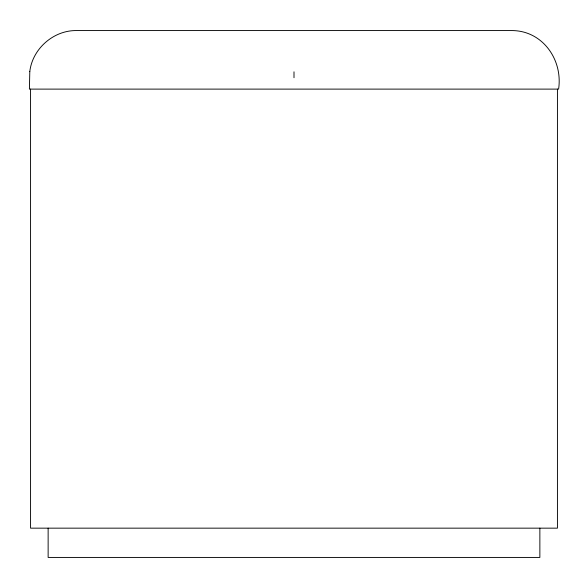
<?xml version="1.0" encoding="UTF-8"?>
<svg xmlns="http://www.w3.org/2000/svg" width="588" height="588" viewBox="0 0 588 588"><rect width="100%" height="100%" fill="white"/><g stroke="black" fill="none" stroke-linecap="round" stroke-linejoin="round"><path stroke-width="0.88" d="M557.431 89.111L557.431 528.156L30.569 528.156L30.569 89.111M539.865 528.156L539.865 557.431L48.135 557.431L48.135 528.156M294 71.817L294 77.726M29.804 71.567L29.4 89.111L558.6 89.111C563.01 59.653 542.467 30.333 511.45 30.569L76.55 30.569C53.574 30.209 32.443 48.745 29.804 71.567"/></g></svg>
